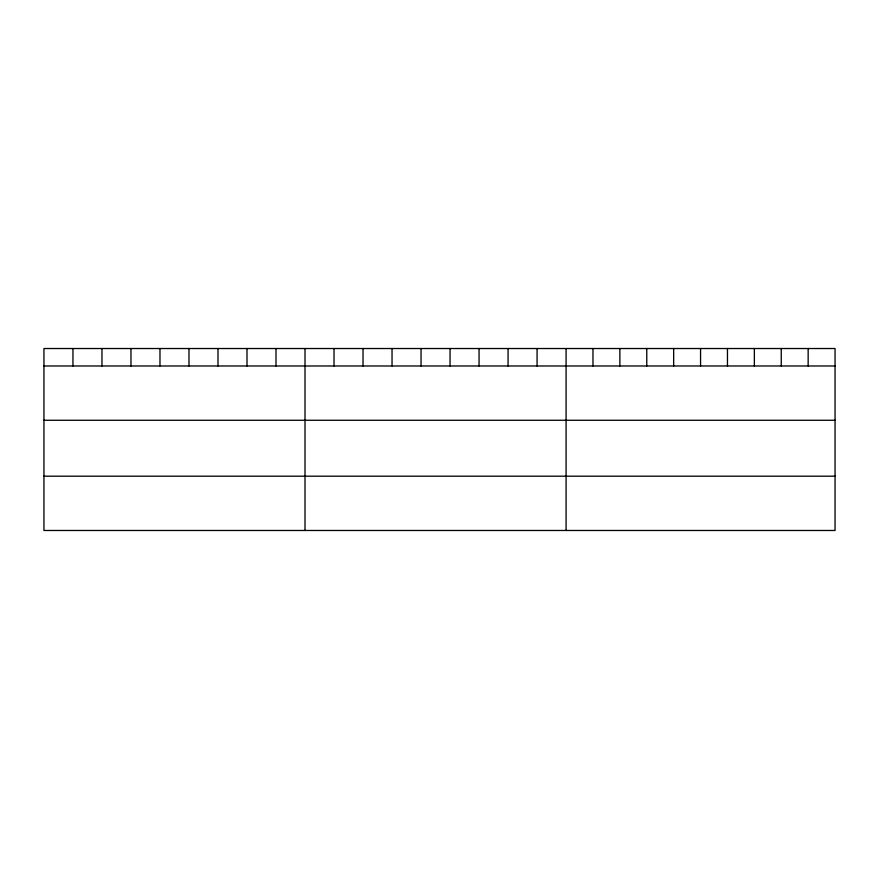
<?xml version="1.0" encoding="UTF-8"?>
<svg xmlns="http://www.w3.org/2000/svg" width="879" height="879" viewBox="0 0 879 879"><rect width="100%" height="100%" fill="white"/><g stroke="black" fill="none" stroke-linecap="round" stroke-linejoin="round"><path stroke-width="1.32" d="M835.05 365.983L835.05 530.476L43.95 530.476L43.95 348.523L835.05 348.523L835.05 365.983L43.95 365.983M43.95 420.261L835.05 420.261M43.95 476.187L835.05 476.187M808.153 348.523L808.153 365.983M781.255 348.523L781.255 365.983M754.358 348.523L754.358 365.983M727.46 348.523L727.46 365.983M700.563 348.523L700.563 365.983M673.666 348.523L673.666 365.983M646.768 348.523L646.768 365.983M619.871 348.523L619.871 365.983M592.973 348.523L592.973 365.983M566.076 348.523L566.076 530.476M537.069 348.523L537.069 365.983M508.062 348.523L508.062 365.983M479.055 348.523L479.055 365.983M450.048 348.523L450.048 365.983M421.041 348.523L421.041 365.983M392.034 348.523L392.034 365.983M363.027 348.523L363.027 365.983M334.02 348.523L334.02 365.983M305.013 348.523L305.013 530.476M276.006 348.523L276.006 365.983M246.999 348.523L246.999 365.983M217.992 348.523L217.992 365.983M188.985 348.523L188.985 365.983M159.978 348.523L159.978 365.983M130.971 348.523L130.971 365.983M101.964 348.523L101.964 365.983M72.957 348.523L72.957 365.983"/></g></svg>
